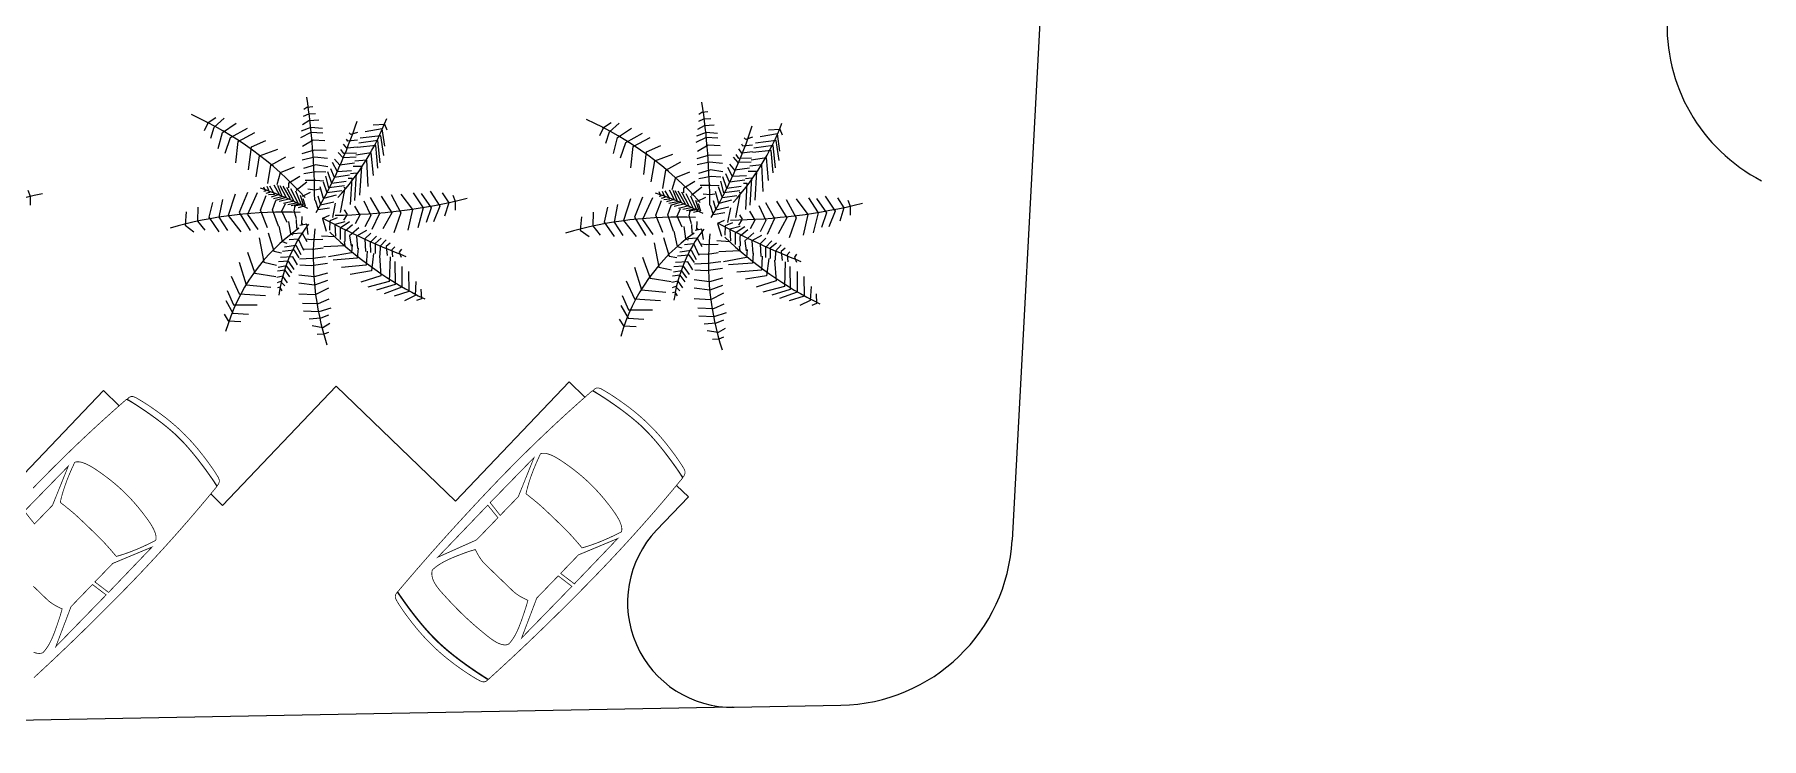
# Model space of a CAD drawing. Extents: x 346 to 515, y 162 to 297.
# Drawn here: x 486.27 to 510.99, y 178.28 to 188.35 of the extents above; entities that cross this region are included whole.
import ezdxf

# ---------------------------------------------------------------- set-up
doc = ezdxf.new("R2010")
doc.units = 0
doc.header["$LTSCALE"] = 35
doc.layers.get('0').update_dxf_attribs({"linetype": 'CONTINUOUS'})
for name, color, linetype in [('CAMADA_1', 7, 'CONTINUOUS'), ('JARDIM', 3, 'CONTINUOUS'), ('LOCAÇÃO', 7, 'CONTINUOUS'), ('LPISO', 234, 'CONTINUOUS')]:
    doc.layers.add(name, color=color, linetype=linetype)

# ---------------------------------------------------------------- blocks, each defined once
blk = doc.blocks.new('VGPAL__2')
at = {"color": 0}
for p, q in [((-22.1, 198.6), (-13.4, 201.9)), ((-13.4, 201.9), (-0.7, 201.9)), ((-27.7, 166.1), (-6.3, 180.3)), ((-25.3, 183.6), (-11, 192.8)), ((-11, 192.8), (8, 186.9)), ((-6.3, 180.3), (16, 171.1)), ((-25.3, 142), (-3.9, 156.1)), ((-24.5, 153.6), (-3.9, 167.8)), ((-3.9, 167.8), (16.9, 160.7)), ((-3.9, 156.1), (24.7, 148.6)), ((112.3, 152.9), (126.1, 153.8)), ((126.1, 153.8), (128.6, 146.8)), ((-23.7, 124.5), (-1.5, 141.1)), ((-22.9, 110.3), (3.3, 124.5)), ((-1.5, 141.1), (27.9, 134.5)), ((3.3, 124.5), (31.9, 114.3)), ((55.3, 125.2), (59.5, 122.1)), ((59.5, 122.1), (66.6, 124.8)), ((80, 125.7), (109.8, 125.7)), ((87.1, 135.3), (115.6, 135.8)), ((101.4, 145.9), (121.5, 144.6)), ((109.8, 125.7), (119, 100.6)), ((115.6, 135.8), (122.3, 114.7)), ((121.5, 144.6), (129, 129.6)), ((-115.1, 104.9), (-123.3, 101.6)), ((-123.3, 101.6), (-122.4, 84.7)), ((-92.2, 101.3), (-116.9, 97.6)), ((-78.7, 100), (-107.3, 95.8)), ((-20.5, 96.2), (3.3, 111.2)), ((3.3, 111.2), (26.3, 98.7)), ((41.9, 103.2), (51.1, 94.9)), ((46.5, 109), (51.5, 103.2)), ((51.5, 103.2), (64.5, 104.6)), ((51.9, 115.6), (56.1, 111.6)), ((56.1, 111.6), (66.2, 112.5)), ((66.2, 109), (101.4, 107.6)), ((72.9, 115.6), (106, 116)), ((101.4, 107.6), (109.8, 76.9)), ((106, 116), (113.9, 89.6)), ((-116.9, 97.6), (-112.8, 73.1)), ((-107.3, 95.8), (-103.8, 66.1)), ((-68.3, 94.8), (-100.3, 91.5)), ((-100.3, 91.5), (-96.5, 64)), ((-61, 91.5), (-93.3, 88.7)), ((-93.3, 88.7), (-90.4, 62.4)), ((-50.2, 85.1), (-82.8, 82)), ((-82.8, 82), (-79.3, 60)), ((-34.5, 77.4), (-72.4, 75.6)), ((-72.4, 75.6), (-70.6, 58.2)), ((-18.9, 80.4), (4, 93.7)), ((-14.2, 71.2), (7.2, 81.2)), ((4, 93.7), (27.1, 82.9)), ((7.2, 81.2), (23.1, 72.9)), ((28.5, 75.1), (36.4, 61)), ((32.2, 81.2), (40.6, 72.9)), ((36.4, 89.6), (45.6, 80.4)), ((39.4, 96.2), (46.9, 87.4)), ((45.6, 80.4), (59.9, 80.8)), ((46.9, 87.4), (61.6, 87.4)), ((51.1, 94.9), (63.7, 94.4)), ((58.2, 76), (78.3, 74.7)), ((61.6, 85.2), (86.3, 82.1)), ((64.1, 93.6), (93.4, 95.8)), ((78.3, 74.7), (81.3, 39.5)), ((86.3, 82.1), (91.3, 51.8)), ((93.4, 95.8), (102.6, 67.2)), ((-112, 62.1), (-109, 52.7)), ((-109, 52.7), (-111.4, 50.2)), ((-100.9, 62.1), (-99.4, 48.4)), ((-91, 62.1), (-89.5, 46.8)), ((-82.3, 60.6), (-81.7, 42.6)), ((-76.4, 60.3), (-75.8, 41.7)), ((-68, 57.9), (-65.1, 36.8)), ((-63, 68.3), (-63.3, 56)), ((-22, 65.8), (-63, 68.3)), ((-56.9, 53.6), (-55.7, 33.4)), ((-53.7, 60.9), (-52.5, 52.1)), ((-14.7, 58.5), (-53.7, 60.9)), ((-50.8, 50.8), (-47.6, 29.1)), ((-45.8, 54.5), (-45.8, 49)), ((-8.6, 52.4), (-45.8, 54.5)), ((-6.3, 57.9), (6.4, 65.4)), ((6.4, 65.4), (19.1, 58.7)), ((16.3, 50.9), (25.1, 37.3)), ((20.5, 55.3), (30.1, 43.9)), ((24.7, 64.1), (36, 50.9)), ((36, 50.9), (50.7, 53.1)), ((36.4, 61), (54.4, 62.3)), ((40.6, 72.9), (58.6, 73.8)), ((48.6, 54.4), (60.3, 53.6)), ((54, 63.2), (68.3, 61.9)), ((60.3, 53.6), (66.2, 20.6)), ((68.3, 61.9), (70.8, 27.6)), ((-99.4, 48.4), (-102.3, 46.6)), ((-89.5, 46.8), (-95.3, 42.3)), ((-81.7, 42.6), (-87.5, 38.6)), ((-75.8, 41.7), (-83.4, 34.6)), ((-65.1, 36.8), (-73.8, 29.4)), ((-55.7, 33.4), (-68.8, 26.7)), ((-47.6, 29.1), (-59.8, 23.9)), ((-38.8, 25.5), (-55.5, 19.6)), ((-41.5, 45.9), (-38.8, 25.5)), ((-35.4, 43.8), (-32.4, 21.2)), ((-32.4, 44.7), (-33, 42.9)), ((2.8, 38), (-32.4, 44.7)), ((-28.1, 39.8), (-25.5, 19)), ((-22, 31.9), (-17.3, 13.8)), ((-8.3, 9.3), (-12.6, 28.2)), ((-10.9, 30.4), (9.8, 26.4)), ((5.4, 47.8), (-1, 43.8)), ((13.9, 42.6), (5.4, 47.8)), ((10.4, 33.3), (14.6, 22.8)), ((15.9, 44.3), (19.7, 29.8)), ((19.7, 29.8), (36.4, 30.7)), ((25.1, 37.3), (41.4, 37.3)), ((30.1, 43.9), (44, 44.3)), ((37.7, 30.2), (36.4, 10.9)), ((44, 43), (50.3, 43.9)), ((50.3, 43.9), (51.9, 14)), ((-138.7, 2.2), (-138.2, -7.9)), ((-129.4, 7.1), (-128.6, -7.2)), ((-117.5, 12), (-118.9, -4.5)), ((-110.8, 12.6), (-111.7, -4.5)), ((-99.7, 15.7), (-100.9, -1.4)), ((-86, 17.5), (-86.6, 0.1)), ((-86.6, 0.1), (-81.4, -17.6)), ((-74.7, 19.3), (-76.4, 0.7)), ((-76.4, 0.7), (-72.4, -17)), ((-62.7, 19.6), (-65.4, 1.9)), ((-65.4, 1.9), (-60.4, -15.2)), ((-54.9, 16.9), (-55.7, 2.8)), ((-55.7, 2.8), (-52.5, -14.6)), ((-32.4, 21.2), (-49.3, 16.9)), ((-42.9, 2.5), (-43.2, -12.8)), ((-42.4, 14.2), (-42.9, 2.5)), ((-25.5, 19), (-40.9, 13.5)), ((-17.3, 13.8), (-34.2, 9)), ((-30.7, 8.3), (-29.5, 1.3)), ((-29.5, 1.3), (-30.7, -8.8)), ((-21.4, 5.6), (-8.3, 9.3)), ((-15, 1.6), (-1.6, 5.9)), ((-1.6, 5.9), (-4.2, 22.4)), ((7.2, 21.5), (11.2, 12)), ((11.2, 12), (29.3, 17.5)), ((14.6, 22.8), (28, 22.3)), ((41.4, 12.7), (41.9, -4.1)), ((53.6, 13.1), (55.7, -2.3)), ((66.2, 16.6), (68.7, -1.9)), ((75.8, 19.3), (79.2, -4.1)), ((89.6, 19.3), (94.7, 0.3)), ((94.7, 0.3), (92.2, -21.6)), ((100.1, 19.3), (106.8, 0.8)), ((106.8, 0.8), (103.9, -21.6)), ((111, 20.6), (120.7, 1.7)), ((120.7, 1.7), (119.4, -21.6)), ((126.9, 21), (133.6, 6.1)), ((133.6, 6.1), (132.8, -16.4)), ((139.5, 24.1), (145, 6.9)), ((145, 6.9), (144.1, -15)), ((149.6, 20.6), (154.2, 10)), ((154.2, 10), (155.4, -7.1)), ((161.7, 22.8), (167.6, 12.7)), ((167.6, 12.7), (165.1, -2.7)), ((174.3, 20.6), (176.8, 14)), ((176.8, 14), (177.6, 4.7)), ((-148.7, -1.7), (-147.5, -10.3)), ((-147.5, -10.3), (-144.6, -14.6)), ((-138.2, -7.9), (-134.7, -15.5)), ((-128.6, -7.2), (-123, -16.7)), ((-118.9, -4.5), (-113.7, -18.3)), ((-111.7, -4.5), (-104.4, -19.2)), ((-100.9, -1.4), (-91.9, -16.7)), ((-39.6, -36.2), (-49.1, -20.4)), ((-29.3, -25.4), (-41.2, -10.4)), ((-31.7, -33.6), (-11.3, -23.3)), ((-28.3, -26.7), (-9.6, -18.8)), ((-26, -5.4), (-20.2, -17)), ((-22.2, -19.8), (-8.7, -15.5)), ((-17.4, -15.8), (-6.7, -12.5)), ((-11.3, -23.3), (-8.5, -37.6)), ((-9.6, -18.8), (-6.7, -32.5)), ((-8.7, -15.5), (-6.2, -28.4)), ((-6.7, -12.5), (-4.2, -22.6)), ((8.6, -17.6), (19.4, -17.9)), ((19.4, -17.9), (18.5, -15.8)), ((34.3, -8.2), (19.4, -10.3)), ((19.4, -10.3), (21.4, -20.1)), ((24.6, -25), (25.5, -21.9)), ((32.2, -17), (44.1, -10.4)), ((32.5, -17.7), (33.2, -29.9)), ((40.2, -22.6), (56.6, -14.9)), ((41.4, -35.5), (40.2, -22.6)), ((41.9, -4.1), (41, -11.5)), ((49.4, -26), (62.7, -18.8)), ((55.7, -2.3), (55.3, -14.6)), ((56.2, -28.9), (67.4, -21.5)), ((77.5, -23.4), (66.2, -30.4)), ((68.7, -1.9), (69.5, -20.8)), ((79.2, -4.1), (78.3, -20.3)), ((-65, -62), (-76.9, -40.4)), ((-54.7, -47.9), (-62.6, -27.9)), ((-37.2, -52.9), (-54.7, -47.9)), ((-32.4, -36.2), (-39.6, -36.2)), ((-36.3, -52.2), (-19.6, -45.4)), ((-36, -49), (-19, -40)), ((-35.2, -44.7), (-16.7, -34.2)), ((-33.8, -39.4), (-13.7, -29.1)), ((-19.6, -45.4), (-17.1, -57.8)), ((-19, -40), (-14.4, -55.2)), ((-16.7, -34.2), (-13.1, -49.9)), ((-13.7, -29.1), (-10.1, -43.9)), ((0.9, -46), (-10.1, -40.9)), ((0.2, -28.6), (-6.4, -27.1)), ((11.8, -25.2), (0.2, -28.6)), ((16.8, -38.5), (0.9, -46)), ((12.7, -25.3), (24.6, -25)), ((15.6, -36.4), (33.4, -33.8)), ((22.5, -50.5), (44.4, -45.8)), ((33.4, -33.8), (34.6, -30.3)), ((44.4, -45.8), (46.4, -39)), ((51.8, -42.1), (49.4, -26)), ((57.9, -45.2), (56.2, -28.9)), ((58, -57.4), (60.3, -46.4)), ((66.2, -30.4), (67, -48)), ((84.2, -28.2), (72.5, -36.6)), ((72.5, -36.6), (73.3, -50.7)), ((89.2, -31.8), (79.2, -39.2)), ((79.2, -39.2), (81.3, -51.1)), ((94.7, -34.4), (85.5, -41.4)), ((85.5, -41.4), (86.7, -52.4)), ((103.5, -37.9), (93.8, -44.5)), ((93.8, -44.5), (95.9, -53.3)), ((107.7, -41.9), (101.4, -48)), ((101.4, -48), (103.5, -52.9)), ((114.8, -45.4), (109.8, -48.9)), ((109.8, -48.9), (110.6, -52.4)), ((-91.2, -89.5), (-100.2, -69.1)), ((-78.5, -77.9), (-88, -52)), ((-38.8, -66.2), (-65, -62)), ((-36.9, -57.4), (-22.9, -50.1)), ((-35.4, -63.6), (-23.3, -56.5)), ((-34.9, -67.3), (-25.8, -63.6)), ((-34.2, -72.2), (-27.9, -69.4)), ((-27.9, -69.4), (-27.4, -71.6)), ((-25.8, -63.6), (-24.6, -68.8)), ((-23.3, -56.5), (-22.4, -64.9)), ((-22.9, -50.1), (-19.4, -61.3)), ((-0.5, -76.5), (-21.7, -68.4)), ((-1.2, -59.3), (-14.4, -54.4)), ((22.3, -51), (-1.2, -59.3)), ((24.5, -66.4), (-0.5, -76.5)), ((31.6, -65.4), (58, -57.4)), ((39, -78.7), (73.9, -72)), ((73.9, -72), (77.9, -53.7)), ((89.7, -84.5), (94.5, -54.5)), ((106.4, -97), (109.6, -62)), ((119.1, -107), (121.5, -69.5)), ((-104.6, -119.5), (-118.1, -95.3)), ((-99.1, -108.7), (-111.8, -84.5)), ((-58.6, -93.7), (-91.2, -89.5)), ((-48.3, -82.8), (-78.5, -77.9)), ((-26.1, -95.3), (2.5, -107)), ((-25.3, -81.2), (5.6, -95.3)), ((2.5, -107), (28.6, -91.2)), ((5.6, -95.3), (27.1, -80.4)), ((59.6, -95.3), (89.7, -84.5)), ((73.9, -107), (106.4, -97)), ((135, -115.3), (135, -81.2)), ((146.9, -116.1), (148.5, -93.7)), ((-111.8, -131.1), (-125.3, -111.2)), ((-82.4, -127), (-104.6, -119.5)), ((-68.4, -112.1), (-99.1, -108.7)), ((-23.7, -112.8), (7.2, -122.8)), ((7.2, -122.8), (30.2, -104.5)), ((93.7, -118.6), (119.1, -107)), ((114.3, -124.5), (135, -115.3)), ((128.6, -126.2), (146.9, -116.1)), ((148.5, -128.6), (158, -122.8)), ((158, -122.8), (158.8, -104.5)), ((-125.3, -152.8), (-133.2, -140.3)), ((-119.7, -142.8), (-132.4, -128.6)), ((-103.8, -147.8), (-119.7, -142.8)), ((-88.8, -137), (-111.8, -131.1)), ((-15.8, -131.1), (9.6, -136.1)), ((-11.8, -145.3), (9.6, -150.3)), ((9.6, -136.1), (28.6, -123.7)), ((9.6, -150.3), (30.2, -136.1)), ((-125.3, -151.9), (-114.2, -157)), ((-4.7, -166.1), (14.9, -166.6)), ((14.9, -166.6), (27.9, -156.1)), ((20.7, -184.4), (30.2, -171.9)), ((1.7, -182.8), (20.7, -184.4))]:
    blk.add_line(p, q, dxfattribs=at)
for centre, radius, start, end in [((-830, 19.6), 836.6, 0.739, 13.8109), ((-356.1, 396.7), 538.2, 315.9636, 333.7318), ((-944.9, 526.2), 1084.9, 331.6939, 338.6524), ((-256.3, -224.6), 351.3, 47.4737, 69.2954), ((-342, -590.2), 686, 59.8381, 71.8484), ((-10.8, -1015.9), 1016.9, 90.2413, 98.5833), ((67.3, 408.2), 409.3, 264.2297, 287.7669), ((310.7, -377.8), 491.7, 132.0685, 155.6843), ((341.3, -196.9), 392.2, 151.3416, 162.1709), ((579.4, -44.7), 577.2, 177.5116, 196.1981), ((150.2, 161.4), 213.8, 232.3504, 262.2028), ((247.2, 134.8), 271.6, 215.1709, 254.1496)]:
    blk.add_arc(centre, radius, start, end, dxfattribs=at)

msp = doc.modelspace()

# ---------------------------------------------------------------- linework, layer by layer
at = {"layer": 'CAMADA_1', "color": 1, "linetype": 'Continuous', "const_width": 0.01109}
for points in [[(488.32219, 182.60029), (488.30563, 182.61546), (488.28886, 182.63061), (488.27188, 182.64573), (488.2547, 182.66085), (488.23731, 182.67593), (488.21971, 182.691), (488.20191, 182.70605), (488.1839, 182.72108), (488.16569, 182.73609), (488.14728, 182.75108), (488.12866, 182.76606), (488.10984, 182.78101), (488.09082, 182.79594), (488.0716, 182.81085), (488.05218, 182.82574), (488.03256, 182.84061), (488.01274, 182.85547), (487.99272, 182.8703), (487.97251, 182.88511), (487.9521, 182.89991), (487.93149, 182.91468), (487.91069, 182.92943), (487.88969, 182.94417), (487.8685, 182.95888), (487.84712, 182.97358), (487.82554, 182.98826), (487.80377, 183.00291), (487.78181, 183.01755), (487.75966, 183.03217), (487.73733, 183.04677), (487.7148, 183.06135), (487.69208, 183.07591), (487.66917, 183.09045), (487.64608, 183.10497), (487.6228, 183.11947), (487.59934, 183.13395), (487.59934, 183.13395), (487.62311, 183.15887), (487.64987, 183.17143), (487.67978, 183.17163), (487.71302, 183.15947), (487.73239, 183.14859), (487.75213, 183.13726), (487.77225, 183.12546), (487.79274, 183.11319), (487.8136, 183.10045), (487.83482, 183.08725), (487.8564, 183.07356), (487.87834, 183.05939), (487.90064, 183.04474), (487.92329, 183.02961), (487.94628, 183.01398), (487.96963, 182.99786), (487.99332, 182.98125), (488.01734, 182.96413), (488.04171, 182.94652), (488.06341, 182.93085), (488.08491, 182.91504), (488.10621, 182.89911), (488.12732, 182.88305), (488.14822, 182.86687), (488.16892, 182.85056), (488.18941, 182.83412), (488.2097, 182.81757), (488.22979, 182.80089), (488.24967, 182.78409), (488.26934, 182.76717), (488.2888, 182.75014), (488.30806, 182.73298), (488.3271, 182.71572), (488.34593, 182.69833), (488.36455, 182.68083), (488.38296, 182.66322), (488.40134, 182.64531), (488.41958, 182.62721), (488.43769, 182.60892), (488.45566, 182.59045), (488.47349, 182.57178), (488.4912, 182.55292), (488.50878, 182.53386), (488.52623, 182.51461), (488.54356, 182.49515), (488.56077, 182.4755), (488.57786, 182.45564), (488.59482, 182.43557), (488.61168, 182.41529), (488.62842, 182.39481), (488.64505, 182.37411), (488.66157, 182.3532), (488.67798, 182.33207), (488.69643, 182.30833), (488.71437, 182.28491), (488.7318, 182.26182), (488.74872, 182.23905), (488.76515, 182.21661), (488.78106, 182.1945), (488.79648, 182.17273), (488.8114, 182.1513), (488.82583, 182.13021), (488.83978, 182.10946), (488.85323, 182.08906), (488.86621, 182.06901), (488.8787, 182.04931), (488.89071, 182.02998), (488.90226, 182.011), (488.91388, 181.97984), (488.91487, 181.9498), (488.90505, 181.92088), (488.88427, 181.89307), (488.86848, 181.9165), (488.8527, 181.93972), (488.83693, 181.96272), (488.82118, 181.98551), (488.80545, 182.00809), (488.78973, 182.03045), (488.77401, 182.05259), (488.75832, 182.07453), (488.74264, 182.09624), (488.72696, 182.11774), (488.7113, 182.13902), (488.69565, 182.16009), (488.68002, 182.18094), (488.66438, 182.20158), (488.64877, 182.222), (488.63316, 182.2422), (488.61755, 182.26218), (488.60196, 182.28195), (488.58638, 182.3015), (488.5708, 182.32083), (488.55522, 182.33994), (488.53966, 182.35883), (488.5241, 182.37751), (488.50855, 182.39597), (488.493, 182.4142), (488.47746, 182.43222), (488.46192, 182.45002), (488.44638, 182.4676), (488.43085, 182.48496), (488.41532, 182.5021), (488.3998, 182.51902), (488.38427, 182.53571), (488.36875, 182.55219), (488.35323, 182.56845), (488.33771, 182.58448), (488.32219, 182.60029)], [(492.03996, 179.67), (492.02523, 179.68434), (492.01044, 179.69899), (491.99557, 179.71393), (491.98065, 179.72918), (491.96566, 179.74473), (491.9506, 179.76058), (491.93548, 179.77674), (491.9203, 179.79319), (491.90504, 179.80995), (491.88973, 179.82701), (491.87435, 179.84437), (491.8589, 179.86204), (491.84339, 179.88), (491.82782, 179.89827), (491.81218, 179.91685), (491.79648, 179.93573), (491.78072, 179.95491), (491.76489, 179.97439), (491.74899, 179.99417), (491.73304, 180.01426), (491.71702, 180.03466), (491.70093, 180.05535), (491.68478, 180.07636), (491.66857, 180.09766), (491.6523, 180.11927), (491.63596, 180.14118), (491.61956, 180.1634), (491.6031, 180.18592), (491.58657, 180.20875), (491.56999, 180.23188), (491.55334, 180.25531), (491.53663, 180.27906), (491.51985, 180.3031), (491.50301, 180.32745), (491.48611, 180.35211), (491.46916, 180.37707), (491.46916, 180.37707), (491.48466, 180.39544), (491.50019, 180.41382), (491.51575, 180.43219), (491.53134, 180.45057), (491.54695, 180.46895), (491.56259, 180.48734), (491.57826, 180.50573), (491.59395, 180.52412), (491.60967, 180.54252), (491.62542, 180.56092), (491.6412, 180.57932), (491.65699, 180.59772), (491.67282, 180.61613), (491.68868, 180.63454), (491.70456, 180.65295), (491.72047, 180.67136), (491.73641, 180.68978), (491.75237, 180.7082), (491.76835, 180.72662), (491.78437, 180.74505), (491.80041, 180.76347), (491.81648, 180.7819), (491.83258, 180.80034), (491.8487, 180.81878), (491.86485, 180.83721), (491.88102, 180.85565), (491.89723, 180.8741), (491.91345, 180.89254), (491.92971, 180.911), (491.94599, 180.92944), (491.9623, 180.9479), (491.97863, 180.96636), (491.995, 180.98482), (492.01138, 181.00328), (492.0278, 181.02175), (492.04424, 181.04021), (492.06071, 181.05868), (492.0772, 181.07715), (492.09372, 181.09563), (492.11027, 181.11411), (492.12684, 181.13259), (492.14345, 181.15107), (492.16007, 181.16955), (492.17673, 181.18804), (492.19341, 181.20653), (492.21011, 181.22502), (492.22684, 181.24352), (492.24361, 181.26201), (492.26039, 181.28052), (492.2772, 181.29902), (492.29404, 181.31752), (492.31091, 181.33603), (492.3278, 181.35454), (492.34471, 181.37305), (492.36166, 181.39156), (492.37863, 181.41008), (492.39563, 181.4286), (492.41265, 181.44712), (492.4297, 181.46564), (492.44677, 181.48417), (492.46388, 181.5027), (492.481, 181.52123), (492.49816, 181.53976), (492.51534, 181.55829), (492.53255, 181.57683), (492.54978, 181.59537), (492.56704, 181.61391), (492.58433, 181.63246), (492.60164, 181.651), (492.61898, 181.66955), (492.63634, 181.6881), (492.65373, 181.70665), (492.67115, 181.72521), (492.68859, 181.74376), (492.70606, 181.76232), (492.72356, 181.78088), (492.74108, 181.79945), (492.75863, 181.81801), (492.7762, 181.83658), (492.7938, 181.85515), (492.7938, 181.85515), (492.81099, 181.87325), (492.8282, 181.89133), (492.84541, 181.90939), (492.86265, 181.92741), (492.8799, 181.94541), (492.89716, 181.96339), (492.91444, 181.98133), (492.93173, 181.99925), (492.94904, 182.01715), (492.96636, 182.03502), (492.98369, 182.05286), (493.00104, 182.07068), (493.01841, 182.08847), (493.03578, 182.10624), (493.05318, 182.12398), (493.07059, 182.14169), (493.08801, 182.15938), (493.10545, 182.17704), (493.1229, 182.19467), (493.14036, 182.21228), (493.15784, 182.22986), (493.17534, 182.24742), (493.19285, 182.26495), (493.21037, 182.28246), (493.22792, 182.29993), (493.24547, 182.31739), (493.26304, 182.33482), (493.28062, 182.35222), (493.29822, 182.36959), (493.31583, 182.38694), (493.33346, 182.40426), (493.3511, 182.42156), (493.36876, 182.43883), (493.38644, 182.45608), (493.40413, 182.4733), (493.42182, 182.4905), (493.43954, 182.50767), (493.45727, 182.52481), (493.47502, 182.54193), (493.49278, 182.55902), (493.51056, 182.57608), (493.52835, 182.59312), (493.54616, 182.61013), (493.56397, 182.62712), (493.58181, 182.64408), (493.59966, 182.66102), (493.61753, 182.67793), (493.63541, 182.69482), (493.6533, 182.71168), (493.67121, 182.72851), (493.68914, 182.74531), (493.70707, 182.7621), (493.72503, 182.77885), (493.743, 182.79558), (493.76098, 182.81229), (493.77898, 182.82897), (493.797, 182.84562), (493.81502, 182.86225), (493.83307, 182.87885), (493.85113, 182.89543), (493.8692, 182.91198), (493.8873, 182.92851), (493.9054, 182.94501), (493.92352, 182.96148), (493.94165, 182.97793), (493.95981, 182.99435), (493.97797, 183.01075), (493.99615, 183.02712), (494.01434, 183.04347), (494.03255, 183.05979), (494.05078, 183.07608), (494.06902, 183.09236), (494.08728, 183.1086), (494.10554, 183.12482), (494.12383, 183.14101), (494.14213, 183.15718), (494.16045, 183.17332), (494.17878, 183.18944), (494.19713, 183.20553), (494.21549, 183.2216), (494.23386, 183.23764), (494.25226, 183.25366), (494.25226, 183.25366), (494.2662, 183.24642), (494.28133, 183.23818), (494.29762, 183.22896), (494.31509, 183.21873), (494.33373, 183.20752), (494.35352, 183.19532), (494.37448, 183.18214), (494.3966, 183.16797), (494.41986, 183.15283), (494.44428, 183.13672), (494.46985, 183.11963), (494.49656, 183.10157), (494.52441, 183.08255), (494.55341, 183.06257), (494.58353, 183.04163), (494.60653, 183.02545), (494.62921, 183.00928), (494.65158, 182.99313), (494.67363, 182.97699), (494.69537, 182.96087), (494.7168, 182.94475), (494.73791, 182.92863), (494.75871, 182.91252), (494.7792, 182.89641), (494.79937, 182.88029), (494.81923, 182.86417), (494.83877, 182.84804), (494.858, 182.8319), (494.87692, 182.81575), (494.89553, 182.79958), (494.91382, 182.78339), (494.9318, 182.76719), (494.94946, 182.75095), (494.96681, 182.7347), (494.98385, 182.71841), (495.00072, 182.70195), (495.01758, 182.68518), (495.03441, 182.66809), (495.05123, 182.6507), (495.06804, 182.63299), (495.08483, 182.61497), (495.10162, 182.59664), (495.1184, 182.578), (495.13518, 182.55905), (495.15195, 182.5398), (495.16872, 182.52024), (495.18549, 182.50037), (495.20227, 182.4802), (495.21905, 182.45972), (495.23583, 182.43893), (495.25263, 182.41784), (495.26944, 182.39646), (495.28625, 182.37476), (495.30309, 182.35277), (495.31994, 182.33047), (495.34175, 182.30125), (495.3626, 182.27311), (495.38247, 182.24604), (495.40137, 182.22004), (495.4193, 182.19513), (495.43626, 182.17129), (495.45225, 182.14851), (495.46726, 182.12682), (495.4813, 182.10621), (495.49438, 182.08666), (495.50648, 182.06819), (495.51761, 182.0508), (495.52776, 182.03448), (495.53695, 182.01924), (495.54517, 182.00507), (495.54517, 182.00507), (495.52973, 181.98619), (495.51428, 181.96733), (495.4988, 181.94848), (495.4833, 181.92965), (495.46777, 181.91082), (495.45221, 181.89201), (495.43663, 181.87322), (495.42103, 181.85444), (495.4054, 181.83567), (495.38974, 181.81691), (495.37406, 181.79817), (495.35836, 181.77944), (495.34263, 181.76073), (495.32687, 181.74202), (495.31109, 181.72333), (495.29529, 181.70466), (495.27946, 181.68599), (495.2636, 181.66734), (495.24772, 181.64871), (495.23181, 181.63009), (495.21588, 181.61148), (495.19992, 181.59288), (495.18394, 181.57429), (495.16793, 181.55572), (495.1519, 181.53717), (495.13585, 181.51862), (495.11976, 181.50009), (495.10365, 181.48158), (495.08752, 181.46307), (495.07137, 181.44458), (495.05519, 181.4261), (495.03898, 181.40763), (495.02275, 181.38918), (495.00649, 181.37074), (494.99021, 181.35231), (494.9739, 181.3339), (494.95756, 181.3155), (494.94121, 181.29711), (494.92482, 181.27873), (494.90842, 181.26037), (494.89198, 181.24202), (494.87552, 181.22368), (494.85904, 181.20536), (494.84253, 181.18704), (494.826, 181.16875), (494.80944, 181.15046), (494.79285, 181.13219), (494.77624, 181.11392), (494.75961, 181.09568), (494.74295, 181.07744), (494.72626, 181.05922), (494.70956, 181.041), (494.69282, 181.02281), (494.67606, 181.00462), (494.65928, 180.98645), (494.64247, 180.96829), (494.62563, 180.95014), (494.60877, 180.932), (494.59189, 180.91388), (494.57498, 180.89577), (494.55804, 180.87767), (494.54108, 180.85959), (494.5241, 180.84151), (494.50709, 180.82345), (494.49005, 180.8054), (494.47299, 180.78737), (494.4559, 180.76934), (494.43879, 180.75133), (494.42165, 180.73333), (494.40449, 180.71534), (494.3873, 180.69737), (494.3701, 180.67941), (494.35286, 180.66146), (494.3356, 180.64352), (494.31831, 180.62559), (494.301, 180.60768), (494.28366, 180.58977), (494.2663, 180.57189), (494.24891, 180.55401), (494.2315, 180.53614), (494.21406, 180.51829), (494.1966, 180.50045), (494.1966, 180.50045), (494.17869, 180.48218), (494.16078, 180.46393), (494.14287, 180.44572), (494.12496, 180.42753), (494.10705, 180.40937), (494.08915, 180.39123), (494.07125, 180.37312), (494.05334, 180.35503), (494.03544, 180.33697), (494.01754, 180.31894), (493.99964, 180.30093), (493.98174, 180.28296), (493.96384, 180.265), (493.94595, 180.24707), (493.92805, 180.22918), (493.91016, 180.2113), (493.89226, 180.19345), (493.87437, 180.17563), (493.85648, 180.15784), (493.83859, 180.14007), (493.82071, 180.12233), (493.80282, 180.10461), (493.78493, 180.08692), (493.76705, 180.06926), (493.74917, 180.05163), (493.73128, 180.03402), (493.7134, 180.01644), (493.69552, 179.99888), (493.67765, 179.98136), (493.65977, 179.96385), (493.64189, 179.94638), (493.62402, 179.92893), (493.60614, 179.91151), (493.58827, 179.89412), (493.5704, 179.87675), (493.55253, 179.85941), (493.53466, 179.8421), (493.51679, 179.82481), (493.49892, 179.80755), (493.48106, 179.79032), (493.46319, 179.77311), (493.44533, 179.75593), (493.42747, 179.73878), (493.40961, 179.72165), (493.39175, 179.70456), (493.37389, 179.68749), (493.35603, 179.67045), (493.33817, 179.65343), (493.32032, 179.63644), (493.30246, 179.61948), (493.28462, 179.60254), (493.26676, 179.58563), (493.24891, 179.56875), (493.23106, 179.5519), (493.21321, 179.53508), (493.19537, 179.51828), (493.17752, 179.5015), (493.15968, 179.48476), (493.14183, 179.46804), (493.12399, 179.45135), (493.10615, 179.43469), (493.08831, 179.41806), (493.07047, 179.40145), (493.05263, 179.38487), (493.0348, 179.36832), (493.01696, 179.3518), (492.99912, 179.3353), (492.98129, 179.31883), (492.96346, 179.30239), (492.94563, 179.28597), (492.9278, 179.26959), (492.90997, 179.25323), (492.89214, 179.2369), (492.87432, 179.22059), (492.85649, 179.20432), (492.83867, 179.18807), (492.82084, 179.17185), (492.80302, 179.15565), (492.7852, 179.13949), (492.76738, 179.12335), (492.76738, 179.12335), (492.7417, 179.13957), (492.71633, 179.15573), (492.69128, 179.17183), (492.66655, 179.18787), (492.64212, 179.20385), (492.61802, 179.21978), (492.59423, 179.23564), (492.57075, 179.25145), (492.54758, 179.2672), (492.52473, 179.28288), (492.5022, 179.29851), (492.47997, 179.31408), (492.45806, 179.32959), (492.43646, 179.34504), (492.41518, 179.36043), (492.3942, 179.37577), (492.37354, 179.39104), (492.35319, 179.40625), (492.33315, 179.42141), (492.31342, 179.43651), (492.29401, 179.45154), (492.2749, 179.46652), (492.25611, 179.48144), (492.23763, 179.4963), (492.21945, 179.5111), (492.20159, 179.52584), (492.18404, 179.54052), (492.16679, 179.55514), (492.14986, 179.56971), (492.13323, 179.58421), (492.11691, 179.59866), (492.10091, 179.61305), (492.08521, 179.62737), (492.06982, 179.64164), (492.05473, 179.65585), (492.03996, 179.67)], [(494.98813, 182.72284), (494.97157, 182.738), (494.9548, 182.75315), (494.93782, 182.76828), (494.92064, 182.78339), (494.90325, 182.79848), (494.88565, 182.81355), (494.86785, 182.8286), (494.84984, 182.84363), (494.83163, 182.85864), (494.81322, 182.87363), (494.7946, 182.8886), (494.77578, 182.90355), (494.75676, 182.91848), (494.73754, 182.93339), (494.71812, 182.94828), (494.6985, 182.96316), (494.67868, 182.97801), (494.65866, 182.99285), (494.63845, 183.00766), (494.61804, 183.02245), (494.59743, 183.03722), (494.57663, 183.05198), (494.55563, 183.06672), (494.53444, 183.08143), (494.51306, 183.09613), (494.49148, 183.1108), (494.46971, 183.12546), (494.44775, 183.1401), (494.4256, 183.15471), (494.40327, 183.16931), (494.38073, 183.18389), (494.35802, 183.19845), (494.33511, 183.21299), (494.31202, 183.22751), (494.28874, 183.24202), (494.26528, 183.2565), (494.26528, 183.2565), (494.28905, 183.28142), (494.31581, 183.29398), (494.34572, 183.29417), (494.37896, 183.28201), (494.39832, 183.27114), (494.41807, 183.2598), (494.43819, 183.248), (494.45868, 183.23574), (494.47954, 183.223), (494.50076, 183.20979), (494.52234, 183.1961), (494.54428, 183.18193), (494.56658, 183.16729), (494.58923, 183.15215), (494.61222, 183.13652), (494.63557, 183.12041), (494.65925, 183.1038), (494.68328, 183.08668), (494.70765, 183.06907), (494.72935, 183.05339), (494.75085, 183.03759), (494.77215, 183.02165), (494.79326, 183.0056), (494.81415, 182.98941), (494.83486, 182.9731), (494.85535, 182.95667), (494.87564, 182.94011), (494.89573, 182.92344), (494.91561, 182.90664), (494.93528, 182.88972), (494.95474, 182.87268), (494.974, 182.85553), (494.99304, 182.83826), (495.01187, 182.82087), (495.03049, 182.80337), (495.0489, 182.78576), (495.06728, 182.76785), (495.08552, 182.74975), (495.10362, 182.73147), (495.1216, 182.71299), (495.13943, 182.69433), (495.15714, 182.67547), (495.17472, 182.65641), (495.19217, 182.63716), (495.2095, 182.6177), (495.22671, 182.59804), (495.2438, 182.57818), (495.26076, 182.55811), (495.27762, 182.53784), (495.29436, 182.51735), (495.31099, 182.49665), (495.32751, 182.47574), (495.34392, 182.45461), (495.36237, 182.43087), (495.38031, 182.40746), (495.39774, 182.38436), (495.41466, 182.3616), (495.43108, 182.33916), (495.447, 182.31705), (495.46242, 182.29527), (495.47734, 182.27384), (495.49177, 182.25275), (495.50572, 182.232), (495.51917, 182.2116), (495.53215, 182.19155), (495.54464, 182.17186), (495.55665, 182.15252), (495.56819, 182.13355), (495.57982, 182.10238), (495.58081, 182.07235), (495.57099, 182.04342), (495.55021, 182.01562), (495.53441, 182.03905), (495.51864, 182.06227), (495.50287, 182.08527), (495.48712, 182.10806), (495.47139, 182.13064), (495.45566, 182.153), (495.43995, 182.17514), (495.42426, 182.19707), (495.40858, 182.21879), (495.3929, 182.24029), (495.37724, 182.26157), (495.36159, 182.28264), (495.34596, 182.30349), (495.33032, 182.32412), (495.31471, 182.34454), (495.29909, 182.36474), (495.28349, 182.38473), (495.2679, 182.40449), (495.25232, 182.42404), (495.23673, 182.44337), (495.22116, 182.46248), (495.2056, 182.48138), (495.19004, 182.50005), (495.17449, 182.51851), (495.15894, 182.53675), (495.1434, 182.55476), (495.12786, 182.57256), (495.11232, 182.59014), (495.09679, 182.6075), (495.08126, 182.62464), (495.06574, 182.64156), (495.05021, 182.65826), (495.03469, 182.67473), (495.01917, 182.69099), (495.00365, 182.70702), (494.98813, 182.72284)], [(486.2485, 181.85879), (486.26579, 181.87671), (486.2831, 181.8946), (486.30042, 181.91247), (486.31775, 181.93032), (486.3351, 181.94813), (486.35247, 181.96593), (486.36984, 181.98369), (486.38724, 182.00143), (486.40465, 182.01914), (486.42207, 182.03683), (486.43951, 182.05449), (486.45696, 182.07213), (486.47443, 182.08973), (486.4919, 182.10732), (486.5094, 182.12488), (486.52691, 182.14241), (486.54444, 182.15991), (486.56198, 182.17739), (486.57953, 182.19484), (486.5971, 182.21227), (486.61468, 182.22967), (486.63228, 182.24705), (486.6499, 182.2644), (486.66752, 182.28172), (486.68517, 182.29902), (486.70283, 182.31629), (486.7205, 182.33353), (486.73819, 182.35076), (486.75588, 182.36795), (486.7736, 182.38512), (486.79133, 182.40226), (486.80908, 182.41938), (486.82684, 182.43647), (486.84462, 182.45353), (486.86241, 182.47057), (486.88022, 182.48759), (486.89804, 182.50458), (486.91587, 182.52154), (486.93372, 182.53847), (486.95159, 182.55539), (486.96947, 182.57227), (486.98736, 182.58913), (487.00527, 182.60596), (487.0232, 182.62277), (487.04113, 182.63955), (487.05909, 182.65631), (487.07706, 182.67304), (487.09504, 182.68974), (487.11305, 182.70642), (487.13106, 182.72308), (487.14909, 182.7397), (487.16713, 182.75631), (487.18519, 182.77288), (487.20327, 182.78943), (487.22136, 182.80596), (487.23946, 182.82246), (487.25758, 182.83893), (487.27572, 182.85538), (487.29387, 182.87181), (487.31203, 182.8882), (487.33021, 182.90458), (487.3484, 182.92092), (487.36661, 182.93724), (487.38484, 182.95354), (487.40308, 182.96981), (487.42134, 182.98605), (487.43961, 183.00228), (487.45789, 183.01846), (487.47619, 183.03463), (487.49451, 183.05078), (487.51284, 183.06689), (487.53119, 183.08299), (487.54955, 183.09905), (487.56792, 183.11509), (487.58632, 183.13111), (487.58632, 183.13111), (487.60026, 183.12387), (487.61539, 183.11564), (487.63169, 183.10641), (487.64915, 183.09618), (487.66779, 183.08497), (487.68758, 183.07277), (487.70854, 183.05959), (487.73066, 183.04543), (487.75392, 183.03029), (487.77834, 183.01417), (487.80391, 182.99708), (487.83062, 182.97903), (487.85848, 182.96001), (487.88747, 182.94003), (487.9176, 182.91908), (487.94059, 182.9029), (487.96327, 182.88673), (487.98564, 182.87058), (488.00769, 182.85445), (488.02943, 182.83832), (488.05086, 182.8222), (488.07197, 182.80609), (488.09277, 182.78997), (488.11326, 182.77386), (488.13343, 182.75775), (488.15329, 182.74163), (488.17283, 182.7255), (488.19207, 182.70936), (488.21098, 182.69321), (488.22959, 182.67704), (488.24788, 182.66085), (488.26586, 182.64464), (488.28352, 182.62841), (488.30087, 182.61215), (488.31791, 182.59586), (488.33478, 182.57941), (488.35164, 182.56263), (488.36847, 182.54555), (488.38529, 182.52815), (488.4021, 182.51044), (488.41889, 182.49242), (488.43568, 182.47409), (488.45246, 182.45546), (488.46924, 182.43651), (488.48601, 182.41726), (488.50278, 182.39769), (488.51955, 182.37782), (488.53633, 182.35765), (488.55311, 182.33717), (488.5699, 182.31639), (488.58669, 182.2953), (488.6035, 182.27391), (488.62031, 182.25222), (488.63715, 182.23022), (488.654, 182.20793), (488.67581, 182.17871), (488.69666, 182.15056), (488.71653, 182.1235), (488.73543, 182.0975), (488.75336, 182.07258), (488.77032, 182.04874), (488.78631, 182.02597), (488.80132, 182.00428), (488.81536, 181.98366), (488.82844, 181.96412), (488.84054, 181.94565), (488.85167, 181.92826), (488.86182, 181.91194), (488.87101, 181.89669), (488.87923, 181.88253), (488.87923, 181.88253), (488.8638, 181.86365), (488.84834, 181.84479), (488.83286, 181.82594), (488.81736, 181.8071), (488.80183, 181.78828), (488.78627, 181.76947), (488.77069, 181.75067), (488.75509, 181.73189), (488.73946, 181.71312), (488.7238, 181.69437), (488.70812, 181.67562), (488.69242, 181.65689), (488.67669, 181.63818), (488.66093, 181.61948), (488.64515, 181.60079), (488.62935, 181.58211), (488.61352, 181.56345), (488.59766, 181.5448), (488.58178, 181.52616), (488.56587, 181.50754), (488.54994, 181.48893), (488.53398, 181.47033), (488.518, 181.45175), (488.502, 181.43318), (488.48596, 181.41462), (488.46991, 181.39608), (488.45383, 181.37755), (488.43772, 181.35903), (488.42159, 181.34052), (488.40543, 181.32203), (488.38925, 181.30355), (488.37304, 181.28509), (488.35681, 181.26664), (488.34055, 181.24819), (488.32427, 181.22977), (488.30796, 181.21135), (488.29163, 181.19295), (488.27527, 181.17456), (488.25888, 181.15619), (488.24248, 181.13782), (488.22604, 181.11947), (488.20958, 181.10114), (488.1931, 181.08281), (488.17659, 181.0645), (488.16006, 181.0462), (488.1435, 181.02791), (488.12691, 181.00964), (488.1103, 180.99138), (488.09367, 180.97313), (488.07701, 180.95489), (488.06032, 180.93667), (488.04362, 180.91846), (488.02688, 180.90026), (488.01012, 180.88208), (487.99334, 180.8639), (487.97653, 180.84574), (487.95969, 180.82759), (487.94283, 180.80946), (487.92595, 180.79134), (487.90904, 180.77323), (487.8921, 180.75513), (487.87514, 180.73704), (487.85816, 180.71897), (487.84115, 180.70091), (487.82411, 180.68286), (487.80705, 180.66482), (487.78996, 180.6468), (487.77285, 180.62879), (487.75572, 180.61079), (487.73855, 180.5928), (487.72137, 180.57483), (487.70416, 180.55686), (487.68692, 180.53891), (487.66966, 180.52097), (487.65237, 180.50305), (487.63506, 180.48513), (487.61772, 180.46723), (487.60036, 180.44934), (487.58297, 180.43146), (487.56556, 180.4136), (487.54812, 180.39575), (487.53066, 180.3779), (487.53066, 180.3779), (487.51275, 180.35963), (487.49484, 180.34139), (487.47693, 180.32318), (487.45902, 180.30498), (487.44111, 180.28682), (487.42321, 180.26868), (487.40531, 180.25057), (487.3874, 180.23249), (487.3695, 180.21443), (487.3516, 180.19639), (487.3337, 180.17839), (487.3158, 180.16041), (487.2979, 180.14246), (487.28001, 180.12453), (487.26211, 180.10663), (487.24422, 180.08875), (487.22632, 180.07091), (487.20844, 180.05309), (487.19054, 180.03529), (487.17265, 180.01752), (487.15477, 179.99978), (487.13688, 179.98207), (487.11899, 179.96438), (487.10111, 179.94672), (487.08323, 179.92908), (487.06534, 179.91147), (487.04746, 179.89389), (487.02958, 179.87634), (487.01171, 179.85881), (486.99383, 179.84131), (486.97595, 179.82383), (486.95808, 179.80639), (486.9402, 179.78897), (486.92233, 179.77157), (486.90446, 179.75421), (486.88659, 179.73687), (486.86872, 179.71955), (486.85085, 179.70226), (486.83299, 179.685), (486.81512, 179.66777), (486.79726, 179.65057), (486.77939, 179.63339), (486.76153, 179.61624), (486.74367, 179.59911), (486.72581, 179.58201), (486.70795, 179.56494), (486.69009, 179.5479), (486.67224, 179.53088), (486.65438, 179.5139), (486.63653, 179.49693), (486.61868, 179.48), (486.60082, 179.46309), (486.58297, 179.44621), (486.56512, 179.42936), (486.54728, 179.41253), (486.52943, 179.39573), (486.51158, 179.37896), (486.49374, 179.36222), (486.47589, 179.3455), (486.45805, 179.32881), (486.44021, 179.31215), (486.42237, 179.29552), (486.40453, 179.27891), (486.38669, 179.26233), (486.36886, 179.24578), (486.35102, 179.22925), (486.33319, 179.21275), (486.31535, 179.19628), (486.29752, 179.17985), (486.27969, 179.16343), (486.26186, 179.14704)], [(486.75354, 182.17478), (486.12615, 181.53045), (486.26962, 181.34737), (486.52807, 181.61499), (486.75354, 182.17478)], [(487.05649, 181.28965), (487.08435, 181.26269), (487.11052, 181.23726), (487.13502, 181.21335), (487.15785, 181.19094), (487.17902, 181.17004), (487.19855, 181.15062), (487.21644, 181.13267), (487.2327, 181.1162), (487.24735, 181.10117), (487.26039, 181.0876), (487.27323, 181.07397), (487.28723, 181.0588), (487.3024, 181.04209), (487.31874, 181.02386), (487.33623, 181.00409), (487.35487, 180.9828), (487.37465, 180.95999), (487.39558, 180.93568), (487.41764, 180.90985), (487.44083, 180.88252), (487.46206, 180.88839), (487.48347, 180.89458), (487.50508, 180.90108), (487.52687, 180.90791), (487.54886, 180.91506), (487.57104, 180.92253), (487.59341, 180.93032), (487.61598, 180.93843), (487.63874, 180.94687), (487.6617, 180.95562), (487.68487, 180.9647), (487.70823, 180.9741), (487.7318, 180.98381), (487.75557, 180.99385), (487.77955, 181.00421), (487.80374, 181.01489), (487.82813, 181.0259), (487.85274, 181.03722), (487.87756, 181.04887), (487.90259, 181.06083), (487.92784, 181.07312), (487.9533, 181.08573), (487.97898, 181.09866), (488.00489, 181.11191), (488.00874, 181.12758), (488.01036, 181.14467), (488.00975, 181.16317), (488.00688, 181.18309), (488.00175, 181.20442), (487.99436, 181.22716), (487.98469, 181.25132), (487.97273, 181.2769), (487.95847, 181.30388), (487.94191, 181.33229), (487.92303, 181.3621), (487.90183, 181.39333), (487.87829, 181.42597), (487.86163, 181.44863), (487.8449, 181.47099), (487.82811, 181.49305), (487.81126, 181.5148), (487.79435, 181.53624), (487.77739, 181.55737), (487.76037, 181.57819), (487.7433, 181.5987), (487.72619, 181.6189), (487.70902, 181.63879), (487.69181, 181.65837), (487.67456, 181.67763), (487.65728, 181.69657), (487.63995, 181.71521), (487.62259, 181.73353), (487.6052, 181.75153), (487.58777, 181.76922), (487.57032, 181.78658), (487.55284, 181.80363), (487.55284, 181.80363), (487.53493, 181.82075), (487.51675, 181.8378), (487.49829, 181.85477), (487.47954, 181.87166), (487.46052, 181.88849), (487.44121, 181.90523), (487.42161, 181.92191), (487.40172, 181.93851), (487.38154, 181.95504), (487.36107, 181.9715), (487.34029, 181.98789), (487.31922, 182.00421), (487.29785, 182.02047), (487.27617, 182.03665), (487.25419, 182.05277), (487.2319, 182.06882), (487.2093, 182.0848), (487.18639, 182.10073), (487.16316, 182.11658), (487.16316, 182.11658), (487.12991, 182.13878), (487.09812, 182.15873), (487.06781, 182.17642), (487.03897, 182.19186), (487.01162, 182.20505), (486.98575, 182.21601), (486.96137, 182.22473), (486.93849, 182.23123), (486.91711, 182.2355), (486.89723, 182.23755), (486.87886, 182.23738), (486.862, 182.23501), (486.84666, 182.23043), (486.83391, 182.20365), (486.82152, 182.17713), (486.80949, 182.15087), (486.79782, 182.12487), (486.7865, 182.09912), (486.77555, 182.07363), (486.76494, 182.04839), (486.75469, 182.0234), (486.7448, 181.99867), (486.73526, 181.97418), (486.72608, 181.94994), (486.71726, 181.92595), (486.70878, 181.90221), (486.70066, 181.87871), (486.6929, 181.85546), (486.68549, 181.83245), (486.67843, 181.80969), (486.67172, 181.78716), (486.66536, 181.76488), (486.65936, 181.74283), (486.6537, 181.72102), (486.6484, 181.69945), (486.64345, 181.67811), (486.63885, 181.65701), (486.66914, 181.63321), (486.6976, 181.61067), (486.72422, 181.58941), (486.74898, 181.56943), (486.77189, 181.55073), (486.79292, 181.53333), (486.81209, 181.51723), (486.82938, 181.50244), (486.84478, 181.48896), (486.85885, 181.47635), (486.87451, 181.4621), (486.89176, 181.44621), (486.9106, 181.4287), (486.931, 181.40955), (486.95298, 181.38879), (486.97652, 181.36641), (487.00162, 181.34243), (487.02828, 181.31684), (487.05649, 181.28965)], [(493.41947, 182.29733), (492.79209, 181.65299), (492.93556, 181.46992), (493.19401, 181.73754), (493.41947, 182.29733)], [(493.72242, 181.4122), (493.75029, 181.38524), (493.77646, 181.35981), (493.80096, 181.33589), (493.82379, 181.31349), (493.84496, 181.29258), (493.86448, 181.27316), (493.88237, 181.25522), (493.89864, 181.23874), (493.91328, 181.22372), (493.92633, 181.21015), (493.93916, 181.19652), (493.95317, 181.18135), (493.96834, 181.16464), (493.98468, 181.1464), (494.00217, 181.12663), (494.02081, 181.10535), (494.04059, 181.08254), (494.06152, 181.05822), (494.08358, 181.03239), (494.10677, 181.00507), (494.12799, 181.01093), (494.14941, 181.01712), (494.17102, 181.02363), (494.19281, 181.03046), (494.2148, 181.03761), (494.23698, 181.04508), (494.25935, 181.05287), (494.28192, 181.06098), (494.30468, 181.06941), (494.32764, 181.07817), (494.35081, 181.08724), (494.37417, 181.09664), (494.39774, 181.10636), (494.42151, 181.1164), (494.44549, 181.12676), (494.46967, 181.13744), (494.49407, 181.14844), (494.51868, 181.15976), (494.5435, 181.17141), (494.56853, 181.18338), (494.59378, 181.19566), (494.61924, 181.20828), (494.64492, 181.22121), (494.67083, 181.23446), (494.67468, 181.25013), (494.6763, 181.26721), (494.67568, 181.28572), (494.67282, 181.30564), (494.66769, 181.32696), (494.6603, 181.34971), (494.65063, 181.37387), (494.63867, 181.39944), (494.62441, 181.42643), (494.60785, 181.45483), (494.58897, 181.48464), (494.56777, 181.51587), (494.54423, 181.54851), (494.52757, 181.57118), (494.51084, 181.59354), (494.49405, 181.6156), (494.4772, 181.63734), (494.46029, 181.65878), (494.44333, 181.67991), (494.42631, 181.70073), (494.40924, 181.72125), (494.39212, 181.74144), (494.37496, 181.76133), (494.35775, 181.78091), (494.3405, 181.80017), (494.32322, 181.81912), (494.30589, 181.83775), (494.28853, 181.85607), (494.27113, 181.87407), (494.25371, 181.89176), (494.23626, 181.90913), (494.21878, 181.92618), (494.21878, 181.92618), (494.20087, 181.9433), (494.18269, 181.96034), (494.16423, 181.97731), (494.14548, 181.99421), (494.12646, 182.01103), (494.10715, 182.02778), (494.08755, 182.04445), (494.06766, 182.06105), (494.04748, 182.07758), (494.02701, 182.09404), (494.00623, 182.11044), (493.98516, 182.12676), (493.96379, 182.14301), (493.94211, 182.1592), (493.92013, 182.17531), (493.89784, 182.19136), (493.87524, 182.20735), (493.85232, 182.22327), (493.8291, 182.23913), (493.8291, 182.23913), (493.79585, 182.26133), (493.76406, 182.28127), (493.73375, 182.29896), (493.70491, 182.3144), (493.67756, 182.3276), (493.65169, 182.33856), (493.62731, 182.34728), (493.60443, 182.35377), (493.58305, 182.35804), (493.56317, 182.36009), (493.54479, 182.35993), (493.52794, 182.35755), (493.5126, 182.35297), (493.49985, 182.3262), (493.48746, 182.29968), (493.47543, 182.27342), (493.46376, 182.24741), (493.45244, 182.22167), (493.44148, 182.19617), (493.43088, 182.17093), (493.42063, 182.14595), (493.41074, 182.12121), (493.4012, 182.09673), (493.39202, 182.07249), (493.38319, 182.0485), (493.37472, 182.02476), (493.3666, 182.00126), (493.35884, 181.97801), (493.35142, 181.955), (493.34436, 181.93223), (493.33766, 181.90971), (493.3313, 181.88742), (493.3253, 181.86537), (493.31964, 181.84356), (493.31434, 181.82199), (493.30939, 181.80065), (493.30479, 181.77955), (493.33508, 181.75575), (493.36354, 181.73321), (493.39015, 181.71195), (493.41492, 181.69197), (493.43783, 181.67328), (493.45886, 181.65588), (493.47803, 181.63978), (493.49532, 181.62498), (493.51072, 181.61151), (493.52479, 181.5989), (493.54045, 181.58465), (493.5577, 181.56876), (493.57653, 181.55124), (493.59694, 181.5321), (493.61892, 181.51133), (493.64246, 181.48896), (493.66756, 181.46497), (493.69422, 181.43938), (493.72242, 181.4122)], [(492.59667, 181.11899), (492.90305, 181.43625), (492.75701, 181.61666), (492.04252, 180.87148), (492.59667, 181.11899)], [(487.3903, 180.78232), (487.13442, 180.51736), (487.33045, 180.36744), (487.95252, 181.01691), (487.3903, 180.78232)], [(492.40366, 180.04662), (492.4198, 180.03113), (492.43632, 180.01547), (492.45321, 179.99963), (492.47049, 179.98362), (492.48815, 179.96744), (492.5062, 179.95109), (492.52464, 179.93455), (492.54347, 179.91784), (492.5627, 179.90095), (492.58232, 179.88389), (492.60235, 179.86664), (492.62278, 179.84922), (492.64362, 179.83161), (492.66487, 179.81382), (492.68653, 179.79585), (492.7086, 179.7777), (492.7311, 179.75936), (492.75401, 179.74083), (492.78518, 179.71654), (492.81506, 179.69483), (492.84367, 179.67572), (492.87099, 179.65921), (492.89703, 179.64531), (492.92178, 179.63404), (492.94526, 179.62541), (492.96745, 179.61941), (492.98835, 179.61607), (493.00797, 179.61539), (493.02631, 179.61737), (493.04337, 179.62204), (493.05914, 179.6294), (493.05914, 179.6294), (493.07291, 179.64438), (493.08655, 179.66069), (493.10005, 179.67833), (493.11341, 179.69729), (493.12662, 179.71758), (493.13966, 179.73919), (493.15253, 179.76214), (493.16521, 179.78641), (493.17771, 179.81201), (493.19, 179.83893), (493.20208, 179.86718), (493.21394, 179.89676), (493.22557, 179.92766), (493.23683, 179.95874), (493.24758, 179.98885), (493.25781, 180.01797), (493.26753, 180.04611), (493.27673, 180.07324), (493.28541, 180.09938), (493.29356, 180.1245), (493.3012, 180.1486), (493.3083, 180.17168), (493.31487, 180.19373), (493.32092, 180.21474), (493.32643, 180.23469), (493.3314, 180.2536), (493.3314, 180.2536), (493.29991, 180.26841), (493.2704, 180.28319), (493.24286, 180.29795), (493.21728, 180.31267), (493.19365, 180.32736), (493.17194, 180.34202), (493.15215, 180.35665), (493.13426, 180.37124), (493.11826, 180.38581), (493.10406, 180.39952), (493.08858, 180.41447), (493.07182, 180.43065), (493.05376, 180.44809), (493.03441, 180.46679), (493.01375, 180.48673), (492.99179, 180.50794), (492.96851, 180.53042), (492.94391, 180.55418), (492.91799, 180.57921), (492.89229, 180.60403), (492.86781, 180.62767), (492.84456, 180.65012), (492.82256, 180.67137), (492.80179, 180.69142), (492.78228, 180.71027), (492.76402, 180.7279), (492.74702, 180.74432), (492.73129, 180.75951), (492.71683, 180.77348), (492.71683, 180.77348), (492.70171, 180.78896), (492.68652, 180.80631), (492.67126, 180.82554), (492.65594, 180.84663), (492.64058, 180.86959), (492.6252, 180.89443), (492.60981, 180.92113), (492.59442, 180.94971), (492.57905, 180.98016), (492.55976, 180.97508), (492.53953, 180.96934), (492.51835, 180.96295), (492.49623, 180.95591), (492.47318, 180.94823), (492.44919, 180.93993), (492.42426, 180.931), (492.3984, 180.92145), (492.37162, 180.9113), (492.3439, 180.90055), (492.31527, 180.8892), (492.2857, 180.87726), (492.25522, 180.86475), (492.22511, 180.85169), (492.19624, 180.83854), (492.16863, 180.82528), (492.1423, 180.81192), (492.11723, 180.79846), (492.09345, 180.7849), (492.07098, 180.77124), (492.0498, 180.75747), (492.02994, 180.74361), (492.01141, 180.72965), (491.9942, 180.71558), (491.97835, 180.70141), (491.96384, 180.68715), (491.95925, 180.66847), (491.95677, 180.64921), (491.95641, 180.62937), (491.95817, 180.60896), (491.96204, 180.58797), (491.96803, 180.56641), (491.97614, 180.54426), (491.98636, 180.52155), (491.9987, 180.49825), (492.01316, 180.47438), (492.02974, 180.44993), (492.04843, 180.4249), (492.06924, 180.39931), (492.09216, 180.37313), (492.09216, 180.37313), (492.11169, 180.35134), (492.13106, 180.32987), (492.15029, 180.30873), (492.16937, 180.2879), (492.18829, 180.2674), (492.20706, 180.24723), (492.22569, 180.22738), (492.24416, 180.20785), (492.26248, 180.18864), (492.28066, 180.16976), (492.29868, 180.1512), (492.31655, 180.13296), (492.33428, 180.11505), (492.35185, 180.09746), (492.36927, 180.08019), (492.38654, 180.06324), (492.40366, 180.04662)], [(494.05624, 180.90486), (493.80036, 180.6399), (493.99639, 180.48998), (494.61846, 181.13945), (494.05624, 180.90486)], [(486.25584, 179.5115), (486.27932, 179.50286), (486.30151, 179.49687), (486.32242, 179.49352), (486.34204, 179.49284), (486.36038, 179.49483), (486.37743, 179.4995), (486.3932, 179.50685), (486.3932, 179.50685), (486.40697, 179.52184), (486.42061, 179.53814), (486.43411, 179.55578), (486.44747, 179.57474), (486.46068, 179.59503), (486.47372, 179.61665), (486.48659, 179.63959), (486.49927, 179.66387), (486.51177, 179.68946), (486.52406, 179.71639), (486.53614, 179.74464), (486.548, 179.77422), (486.55963, 179.80512), (486.57089, 179.8362), (486.58164, 179.8663), (486.59187, 179.89543), (486.60159, 179.92356), (486.61079, 179.9507), (486.61947, 179.97683), (486.62763, 180.00195), (486.63526, 180.02606), (486.64236, 180.04914), (486.64894, 180.07118), (486.65498, 180.09219), (486.66049, 180.11215), (486.66546, 180.13106), (486.66546, 180.13106), (486.63397, 180.14587), (486.60446, 180.16065), (486.57692, 180.1754), (486.55134, 180.19012), (486.52771, 180.20481), (486.506, 180.21947), (486.48621, 180.2341), (486.46832, 180.2487), (486.45232, 180.26326), (486.43812, 180.27697), (486.42264, 180.29192), (486.40588, 180.30811), (486.38782, 180.32555), (486.36847, 180.34424), (486.34781, 180.36419), (486.32585, 180.3854), (486.30257, 180.40788), (486.27797, 180.43163), (486.25205, 180.45666)], [(486.57556, 179.59106), (487.29537, 180.3311), (487.09934, 180.48103), (486.79296, 180.16378), (486.57556, 179.59106)], [(493.2415, 179.71361), (493.96131, 180.45365), (493.76528, 180.60357), (493.4589, 180.28632), (493.2415, 179.71361)], [(491.97235, 179.59999), (491.9541, 179.61777), (491.93596, 179.63577), (491.91792, 179.65398), (491.89998, 179.67242), (491.88213, 179.69107), (491.86438, 179.70995), (491.84671, 179.72904), (491.82914, 179.74834), (491.81166, 179.76788), (491.79426, 179.78762), (491.77695, 179.80759), (491.75971, 179.82777), (491.74256, 179.84818), (491.72548, 179.8688), (491.70847, 179.88963), (491.69155, 179.91069), (491.67469, 179.93197), (491.65588, 179.95634), (491.63762, 179.98028), (491.61991, 180.0038), (491.60274, 180.0269), (491.58613, 180.04959), (491.57005, 180.07187), (491.55453, 180.09375), (491.53957, 180.11523), (491.52515, 180.13631), (491.5113, 180.157), (491.49799, 180.17731), (491.48525, 180.19724), (491.47306, 180.21679), (491.46144, 180.23597), (491.45038, 180.25478), (491.43644, 180.2856), (491.43364, 180.31481), (491.44198, 180.34259), (491.46145, 180.36909), (491.47762, 180.34532), (491.49376, 180.32177), (491.50988, 180.29846), (491.52598, 180.27539), (491.54207, 180.25255), (491.55813, 180.22994), (491.57418, 180.20757), (491.5902, 180.18543), (491.60621, 180.16353), (491.6222, 180.14187), (491.63817, 180.12044), (491.65413, 180.09924), (491.67006, 180.07829), (491.68598, 180.05757), (491.70188, 180.03708), (491.71776, 180.01684), (491.73364, 179.99683), (491.74949, 179.97706), (491.76532, 179.95752), (491.78114, 179.93823), (491.79695, 179.91916), (491.81273, 179.90035), (491.82851, 179.88177), (491.84426, 179.86342), (491.86001, 179.84532), (491.87573, 179.82745), (491.89145, 179.80983), (491.90715, 179.79244), (491.92283, 179.7753), (491.93851, 179.75839), (491.95416, 179.74173), (491.96981, 179.72531), (491.98544, 179.70912), (492.00106, 179.69318), (492.01666, 179.67749), (492.03226, 179.66203), (492.03226, 179.66203), (492.0481, 179.64712), (492.0642, 179.6322), (492.08055, 179.61727), (492.09715, 179.60233), (492.114, 179.58737), (492.1311, 179.5724), (492.14845, 179.55742), (492.16605, 179.54242), (492.18389, 179.52741), (492.20199, 179.51238), (492.22034, 179.49734), (492.23893, 179.48228), (492.25778, 179.46721), (492.27687, 179.45212), (492.29621, 179.43702), (492.3158, 179.42189), (492.33564, 179.40675), (492.35573, 179.3916), (492.37607, 179.37642), (492.39665, 179.36122), (492.41748, 179.34601), (492.43857, 179.33078), (492.45989, 179.31553), (492.48147, 179.30026), (492.5033, 179.28497), (492.52537, 179.26967), (492.54769, 179.25433), (492.57025, 179.23898), (492.59307, 179.22361), (492.61613, 179.20821), (492.63944, 179.1928), (492.66299, 179.17736), (492.68679, 179.1619), (492.71084, 179.14641), (492.73514, 179.13091), (492.75968, 179.11538), (492.75968, 179.11538), (492.73373, 179.09513), (492.70596, 179.08612), (492.67636, 179.0882), (492.64493, 179.10118), (492.62541, 179.1119), (492.60556, 179.12312), (492.58536, 179.13484), (492.56481, 179.14707), (492.54391, 179.15979), (492.52265, 179.17301), (492.50103, 179.18673), (492.47905, 179.20093), (492.45669, 179.21564), (492.43395, 179.23083), (492.41084, 179.24651), (492.38734, 179.26268), (492.36346, 179.27933), (492.33917, 179.29648), (492.3145, 179.3141), (492.29279, 179.33006), (492.27128, 179.34612), (492.24997, 179.36228), (492.22887, 179.37854), (492.20795, 179.3949), (492.18723, 179.41137), (492.16671, 179.42794), (492.14639, 179.44462), (492.12626, 179.46141), (492.10633, 179.47832), (492.0866, 179.49534), (492.06707, 179.51247), (492.04773, 179.52973), (492.02859, 179.54711), (492.00965, 179.56461), (491.9909, 179.58223), (491.97235, 179.59999)]]:
    msp.add_lwpolyline(points, dxfattribs=at)
at = {"layer": 'LOCAÇÃO'}
for p, q in [((503.49185, 241.17647), (500.26185, 181.11645)), ((485.62953, 181.55219), (487.25648, 183.25788)), ((487.25648, 183.25788), (487.48241, 183.04011)), ((488.9625, 181.61346), (490.58945, 183.31916)), ((490.58945, 183.31916), (492.29547, 181.67473)), ((492.29547, 181.67473), (493.92242, 183.38043)), ((493.92242, 183.38043), (494.14835, 183.16266)), ((488.79265, 181.77718), (488.9625, 181.61346)), ((495.62844, 181.736), (495.17263, 181.25813)), ((495.45859, 181.89972), (495.62844, 181.736)), ((496.28562, 178.72308), (497.81141, 178.75113))]:
    msp.add_line(p, q, dxfattribs=at)
for centre, radius, start, end in [((512.13459, 188.48324), 2.5, 176.921622, 242.665828), ((496.25805, 180.22282), 1.5, 136.35354, 271.053193), ((497.76546, 181.25071), 2.5, 271.053193, 356.921622)]:
    msp.add_arc(centre, radius, start, end, dxfattribs=at)
at = {"layer": 'LPISO'}
msp.add_line((496.25805, 178.72282), (471.95608, 178.27581), dxfattribs=at)

# ---------------------------------------------------------------- block references
at = {"layer": 'JARDIM', "xscale": 0.01, "yscale": 0.01, "zscale": 0.01, "rotation": 270}
for p in [(484.19067, 185.90437), (490.27048, 185.83373), (495.92612, 185.76309)]:
    msp.add_blockref('VGPAL__2', p, dxfattribs=at)

doc.saveas('drawing.dxf')
